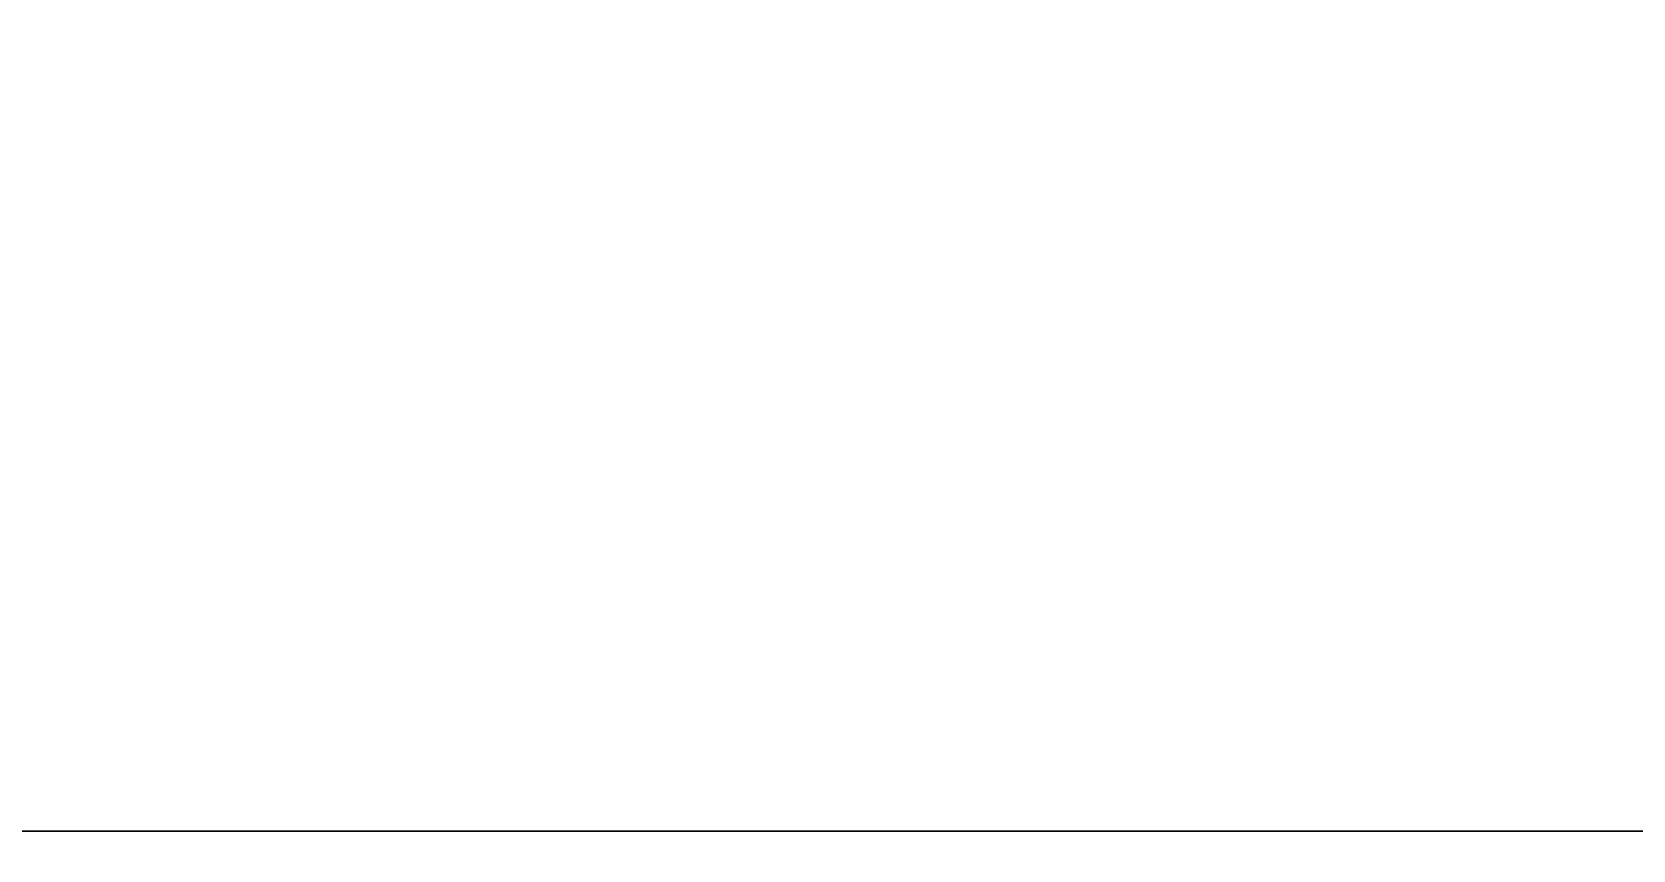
# Model space of a CAD drawing. Header units: centimetres. Extents: x -48696 to 156237, y -5617 to 29024.
# Drawn here: x -20468.81 to -20453.55, y 19732.74 to 19740.54 of the extents above; entities that cross this region are included whole.
import ezdxf

# ---------------------------------------------------------------- set-up
doc = ezdxf.new("R2010")
doc.units = ezdxf.units.CM
doc.layers.add('A0 BV', color=7, linetype='Continuous', plot=False)
doc.layers.add('Moveis', color=1, linetype='Continuous', lineweight=9)
doc.styles.add('Valéria', font='romantic.ttf', dxfattribs={"height": 10})
doc.dimstyles.new('Cota - 50', dxfattribs={"dimtxt": 10, "dimasz": 5, "dimexe": 10, "dimexo": 20, "dimgap": 5, "dimtad": 1, "dimtxsty": 'Valéria', "dimblk": 'DOT', "dimcen": 0, "dimclrd": 12, "dimclre": 12, "dimclrt": 2, "dimazin": 2, "dimtfac": 1, "dimtix": 1, "dimtmove": 0, "dimatfit": 3, "dimldrblk": 'DOT', "dimfxl": 1, "dimarcsym": 0})

# ---------------------------------------------------------------- blocks, each defined once
blk = doc.blocks.new('_Dot')
at = {"color": 0, "linetype": 'ByBlock', "lineweight": -2}
blk.add_line((-0.5, 0), (-1, 0), dxfattribs=at)
at = {"color": 0, "linetype": 'ByBlock', "const_width": 0.5}
blk.add_lwpolyline([(-0.25, 0, 1), (0.25, 0, 1)], format="xyb", close=True, dxfattribs=at)
blk = doc.blocks.new('*D1194')
at = {"layer": 'A0 BV', "color": 12, "lineweight": -2, "transparency": 16777216}
for p, q in [((-20598.9, 19728.763), (-20598.9, 19707.317)), ((-20358.9, 19728.624), (-20358.9, 19707.317)), ((-20593.9, 19717.317), (-20363.9, 19717.317))]:
    blk.add_line(p, q, dxfattribs=at)
at = {"layer": 'Defpoints', "color": 0, "transparency": 16777216}
for p in [(-20598.9, 19748.763), (-20358.9, 19748.624), (-20358.9, 19717.317)]:
    blk.add_point(p, dxfattribs=at)
at = {"layer": 'A0 BV', "color": 12, "lineweight": -2, "transparency": 16777216, "xscale": 5, "yscale": 5, "zscale": 5, "rotation": 180}
blk.add_blockref('_Dot', (-20598.9, 19717.317), dxfattribs=at)
at = {"layer": 'A0 BV', "color": 12, "lineweight": -2, "transparency": 16777216, "xscale": 5, "yscale": 5, "zscale": 5}
blk.add_blockref('_Dot', (-20358.9, 19717.317), dxfattribs=at)
at = {"layer": 'A0 BV', "color": 2, "transparency": 16777216, "insert": (-20478.9, 19727.428), "char_height": 10, "attachment_point": 5, "style": 'Valéria'}
blk.add_mtext('240', dxfattribs=at)

msp = doc.modelspace()

# ---------------------------------------------------------------- linework, layer by layer
at = {"layer": 'Moveis'}
msp.add_line((-20485.69101, 19732.91938), (-20449.04056, 19732.91938), dxfattribs=at)
for points, invisible_edges in [([(-20485.69101, 19732.91938), (-20485.69101, 19732.91938), (-20467.08534, 19740.45297), (-20449.04056, 19732.91938)], 6), ([(-20448.62571, 19732.86114), (-20448.62571, 19732.86114), (-20467.08534, 19740.45297), (-20448.42838, 19732.78939)], 6), ([(-20448.8311, 19732.90475), (-20448.8311, 19732.90475), (-20467.08534, 19740.45297), (-20448.62571, 19732.86114)], 6), ([(-20449.04056, 19732.91938), (-20449.04056, 19732.91938), (-20467.08534, 19740.45297), (-20448.8311, 19732.90475)], 6), ([(-20448.42838, 19732.78939), (-20448.42838, 19732.78939), (-20486.2955, 19732.79279), (-20448.62571, 19732.86114)], 6), ([(-20485.69101, 19732.91938), (-20485.69101, 19732.91938), (-20449.04056, 19732.91938), (-20485.99981, 19732.88739)], 4), ([(-20448.8311, 19732.90475), (-20448.8311, 19732.90475), (-20485.99981, 19732.88739), (-20449.04056, 19732.91938)], 6), ([(-20448.62571, 19732.86114), (-20448.62571, 19732.86114), (-20485.99981, 19732.88739), (-20448.8311, 19732.90475)], 6), ([(-20448.24293, 19732.69091), (-20448.24293, 19732.69091), (-20486.56551, 19732.6396), (-20448.42838, 19732.78939)], 6)]:
    msp.add_3dface(points, dxfattribs=dict(at, invisible_edges=invisible_edges))

# ---------------------------------------------------------------- dimensions: what is measured, and where the dimension line sits
at = {"layer": 'A0 BV'}
dim = msp.add_linear_dim(base=(-20358.9, 19717.3169), p1=(-20598.89995, 19748.76349), p2=(-20358.9, 19748.62351), dimstyle='Cota - 50', dxfattribs=at)
dim.commit()
dim.dimension.update_dxf_attribs({"geometry": '*D1194', "text_midpoint": (-20478.89997, 19727.42785)})

doc.saveas('drawing.dxf')
